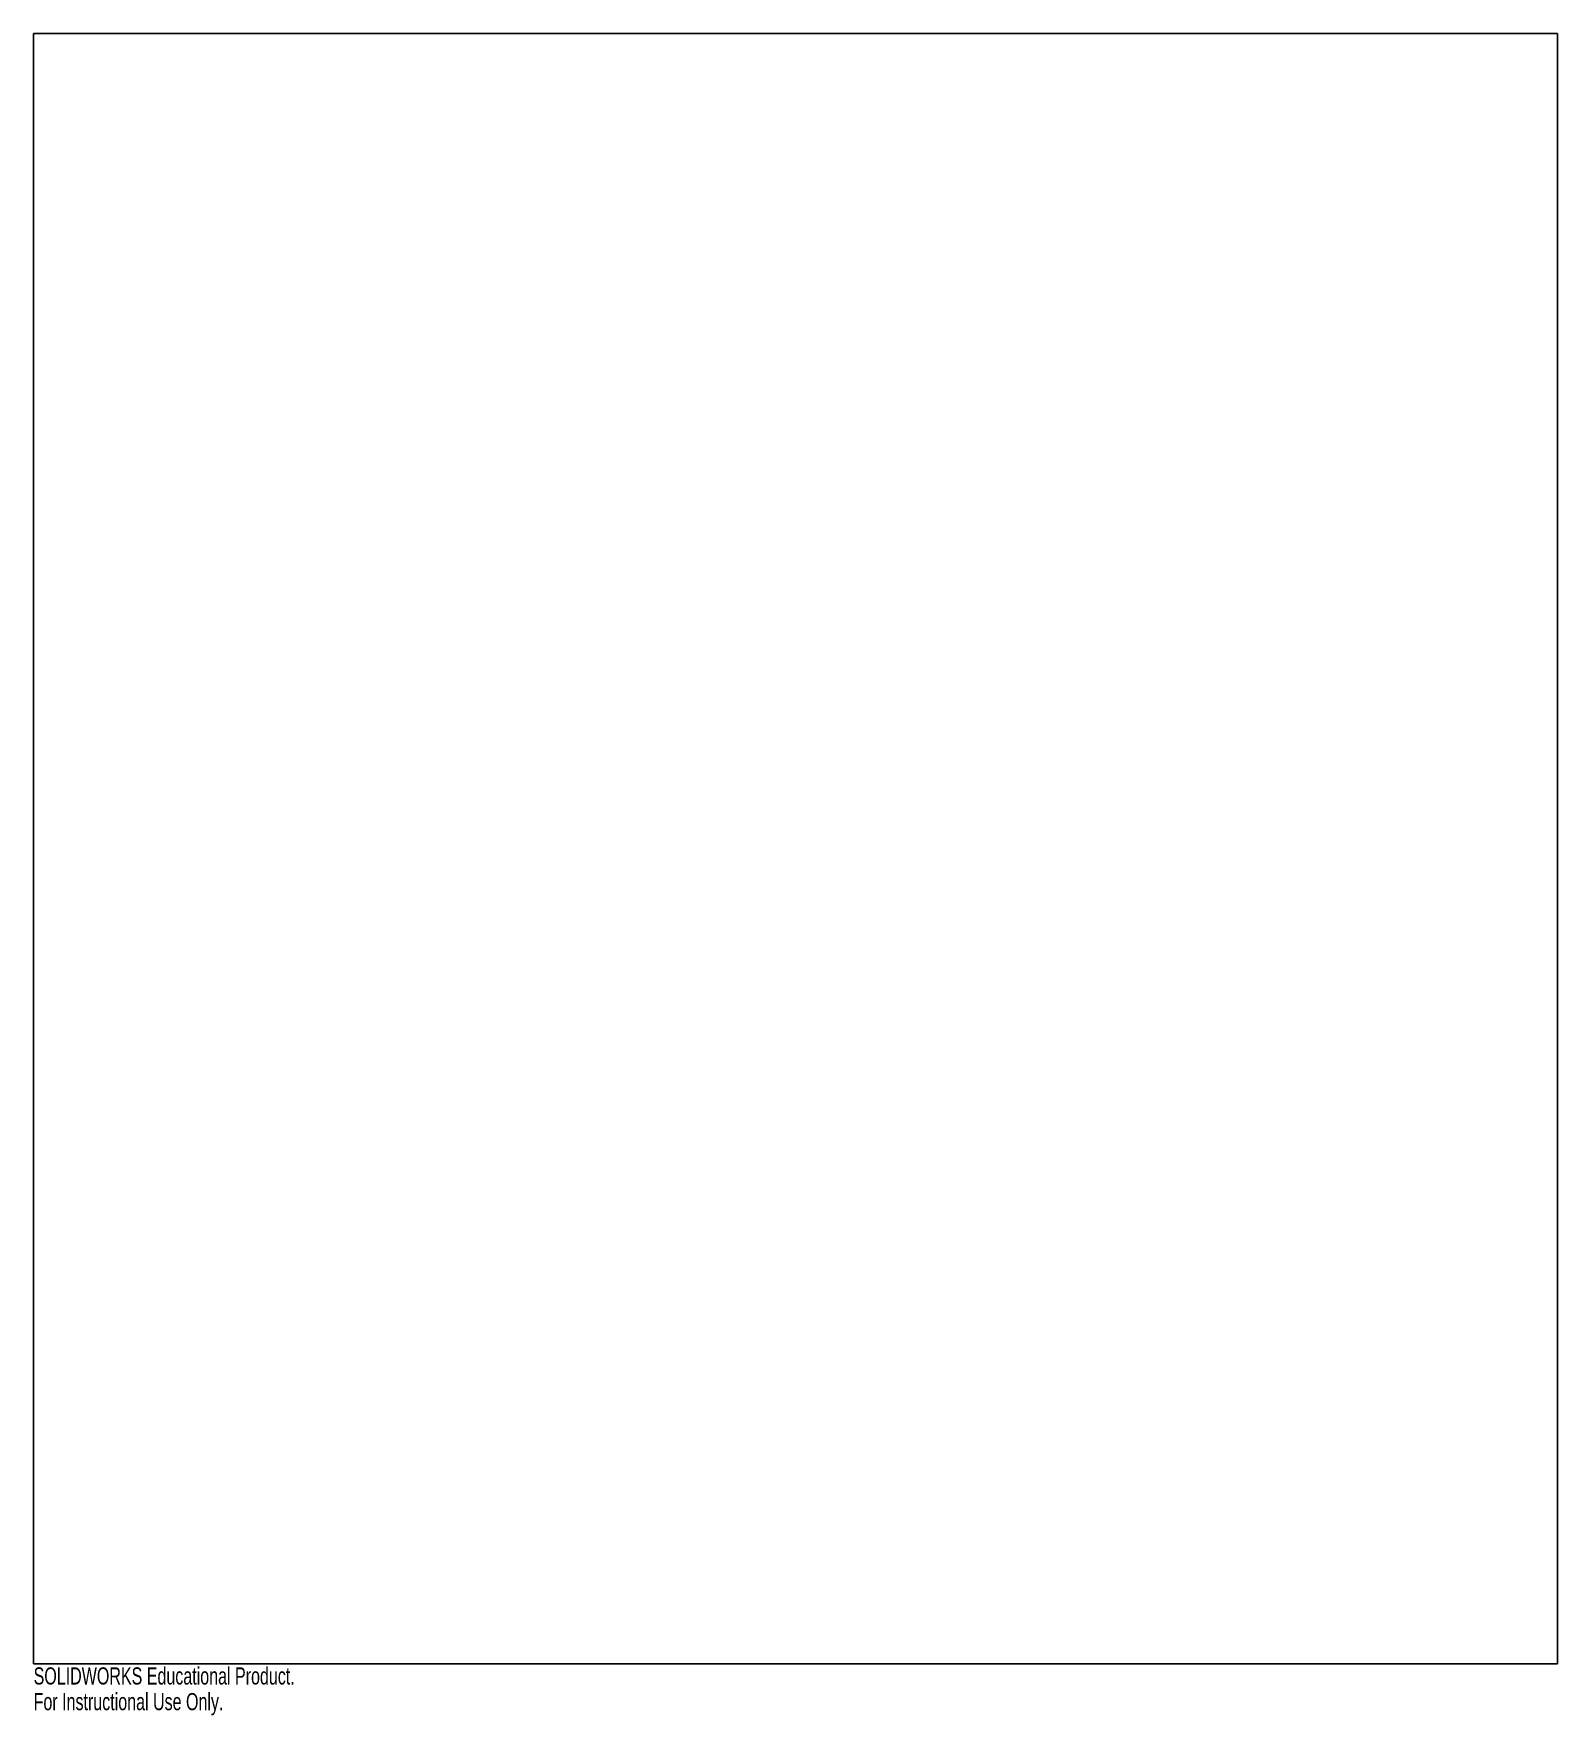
# Model space of a CAD drawing. Header units: millimetres. Extents: x -215 to 215, y -245 to 230.
import ezdxf

# ---------------------------------------------------------------- set-up
doc = ezdxf.new("R2010")
doc.units = ezdxf.units.MM
doc.styles.add('SLDTEXTSTYLE0', font='TXT', dxfattribs={"width": 0.7})

msp = doc.modelspace()

# ---------------------------------------------------------------- linework, layer by layer
at = {"color": 7, "linetype": 'Continuous'}
for p, q in [((-215, 230), (215, 230)), ((-215, 230), (-215, -230)), ((215, 230), (215, -230)), ((-215, -230), (215, -230))]:
    msp.add_line(p, q, dxfattribs=at)

# ---------------------------------------------------------------- texts
at = {"color": 7, "linetype": 'Continuous', "char_height": 4.8336, "attachment_point": 1, "style": 'SLDTEXTSTYLE0'}
for s, insert in [('SOLIDWORKS Educational Product.', (-215, -231.02)), ('For Instructional Use Only.', (-215, -238.27))]:
    msp.add_mtext(s, dxfattribs=dict(at, insert=insert))

doc.saveas('drawing.dxf')
